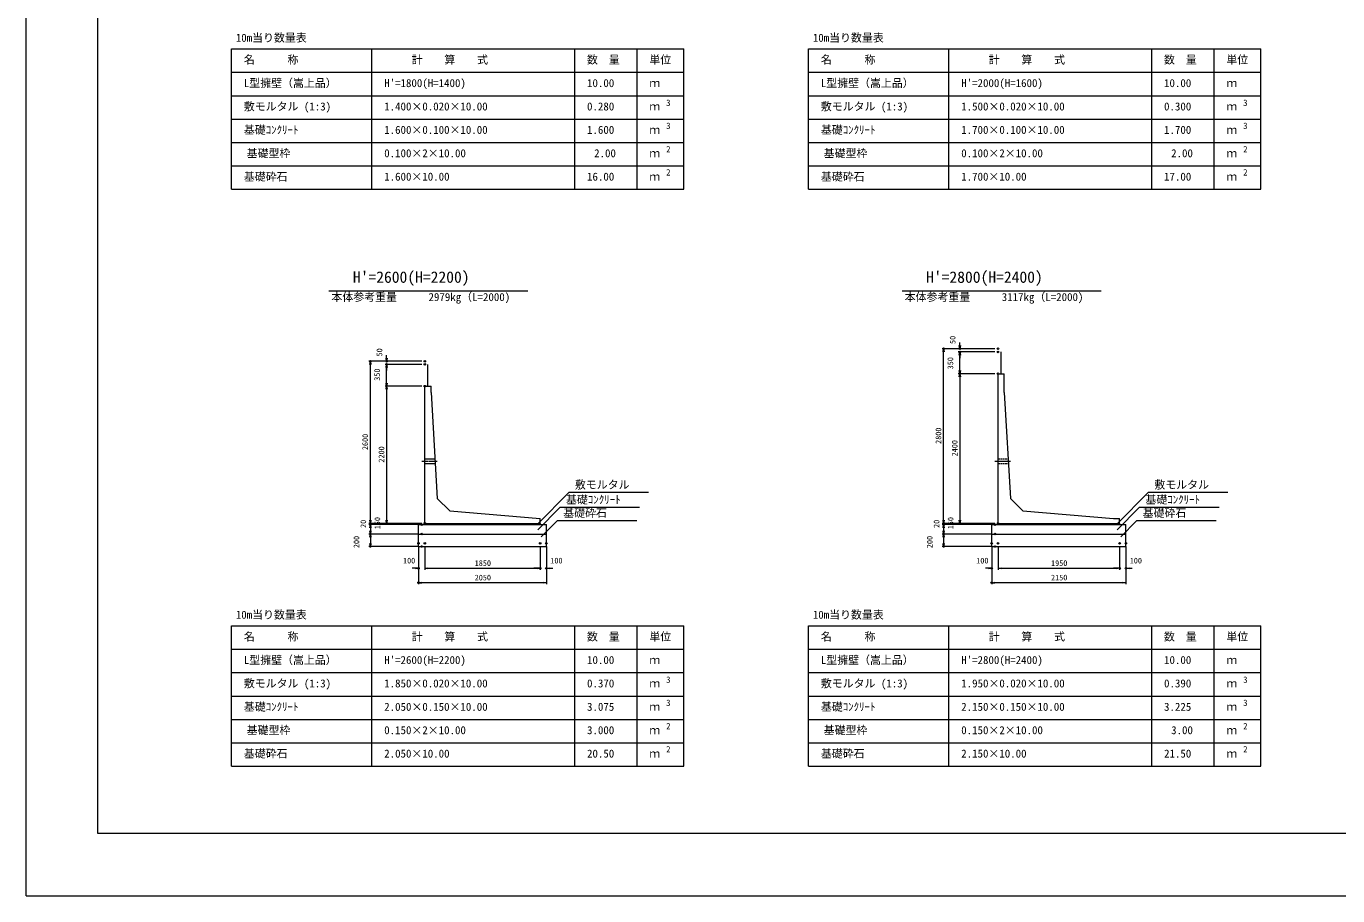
# Model space of a CAD drawing. Units: millimetres on the paper. Extents: x 0 to 841, y -307 to 901.
# Drawn here: x 0 to 420.5, y 306.8 to 585.6 of the extents above; entities that cross this region are included whole.
import ezdxf
from ezdxf.enums import TextEntityAlignment as Align

# ---------------------------------------------------------------- set-up
doc = ezdxf.new("R2010")
doc.units = ezdxf.units.MM
doc.header["$PDMODE"] = 32
doc.header["$PDSIZE"] = 0.5
doc.linetypes.add('USER1', pattern=[1.125, 0.75, -0.125, 0.125, -0.125])
doc.linetypes.add('USER2', pattern=[0.375, 0.25, -0.125])
for name, color, linetype, lineweight in [('D-MTR-FRAM（材料表図枠）', 2, 'Continuous', 18), ('D-STR-DIM（寸法）', 7, 'Continuous', 18), ('D-STR-HTXT（旗揚げ）', 7, 'Continuous', 18), ('D-STR-STR1（構造物）', 4, 'Continuous', 18), ('D-STR-STRn（構造物）', 7, 'Continuous', 18), ('D-STR（構造物外形線）', 1, 'Continuous', 18), ('D-TTL(外枠）', 2, 'Continuous', 18), ('DEFPOINTS_2', 8, 'Continuous', 18)]:
    doc.layers.add(name, color=color, linetype=linetype, lineweight=lineweight)
for name, color, linetype in [('D-MTR-TXT(文字列）', 7, 'Continuous'), ('D-MTR（材料表タイトル）', 7, 'Continuous'), ('D-STR-TXT（文字）', 7, 'Continuous'), ('D-TTL-TXT（文字）', 7, 'Continuous')]:
    doc.layers.add(name, color=color, linetype=linetype)
doc.styles.add('ＭＳ ゴシック', font='')
doc.styles.get('ＭＳ ゴシック').set_extended_font_data('MS Gothic')

# ---------------------------------------------------------------- blocks, each defined once
blk = doc.blocks.new('-000--000-_OPEN')
at = {"color": 7, "linetype": 'Continuous', "lineweight": 18}
for p, q in [((-1, 0.167), (0, 0)), ((0, 0), (-1, -0.167)), ((0, 0), (-1, 0))]:
    blk.add_line(p, q, dxfattribs=at)

msp = doc.modelspace()

# ---------------------------------------------------------------- linework, layer by layer
at = {"layer": 'D-MTR-FRAM（材料表図枠）'}
for p, q in [((65.853, 578.33), (210.853, 578.33)), ((65.853, 533.33), (65.853, 578.33)), ((110.853, 533.33), (110.853, 578.33)), ((175.853, 533.33), (175.853, 578.33)), ((195.853, 546.33), (195.853, 578.33)), ((195.853, 533.33), (195.853, 578.33)), ((210.853, 533.33), (210.853, 578.33)), ((250.853, 578.33), (395.853, 578.33)), ((250.853, 533.33), (250.853, 578.33)), ((295.853, 533.33), (295.853, 578.33)), ((360.853, 533.33), (360.853, 578.33)), ((380.853, 546.33), (380.853, 578.33)), ((380.853, 533.33), (380.853, 578.33)), ((395.853, 533.33), (395.853, 578.33)), ((65.853, 570.83), (210.853, 570.83)), ((250.853, 570.83), (395.853, 570.83)), ((65.853, 563.33), (210.853, 563.33)), ((250.853, 563.33), (395.853, 563.33)), ((65.853, 555.83), (210.853, 555.83)), ((250.853, 555.83), (395.853, 555.83)), ((65.853, 548.33), (210.853, 548.33)), ((250.853, 548.33), (395.853, 548.33)), ((65.853, 540.83), (210.853, 540.83)), ((250.853, 540.83), (395.853, 540.83)), ((65.853, 533.33), (210.853, 533.33)), ((250.853, 533.33), (395.853, 533.33)), ((65.853, 393.33), (210.853, 393.33)), ((65.853, 348.33), (65.853, 393.33)), ((110.853, 348.33), (110.853, 393.33)), ((175.853, 348.33), (175.853, 393.33)), ((195.853, 361.33), (195.853, 393.33)), ((195.853, 348.33), (195.853, 393.33)), ((210.853, 348.33), (210.853, 393.33)), ((250.853, 393.33), (395.853, 393.33)), ((250.853, 348.33), (250.853, 393.33)), ((295.853, 348.33), (295.853, 393.33)), ((360.853, 348.33), (360.853, 393.33)), ((380.853, 361.33), (380.853, 393.33)), ((380.853, 348.33), (380.853, 393.33)), ((395.853, 348.33), (395.853, 393.33)), ((65.853, 385.83), (210.853, 385.83)), ((250.853, 385.83), (395.853, 385.83)), ((65.853, 378.33), (210.853, 378.33)), ((250.853, 378.33), (395.853, 378.33)), ((65.853, 370.83), (210.853, 370.83)), ((250.853, 370.83), (395.853, 370.83)), ((65.853, 363.33), (210.853, 363.33)), ((250.853, 363.33), (395.853, 363.33)), ((65.853, 355.83), (210.853, 355.83)), ((250.853, 355.83), (395.853, 355.83)), ((65.853, 348.33), (210.853, 348.33)), ((250.853, 348.33), (395.853, 348.33))]:
    msp.add_line(p, q, dxfattribs=at)
at = {"layer": 'D-STR-DIM（寸法）'}
for p, q in [((299.332, 483.186), (299.332, 484.186)), ((115.549, 479.186), (115.549, 480.186)), ((310.567, 482.186), (293.617, 482.186)), ((294.117, 427.186), (294.117, 481.186)), ((310.567, 482.186), (298.832, 482.186)), ((310.567, 481.186), (298.832, 481.186)), ((310.567, 481.186), (298.832, 481.186)), ((299.332, 475.186), (299.332, 480.186)), ((299.332, 480.186), (299.332, 479.186)), ((126.784, 478.186), (109.834, 478.186)), ((110.334, 427.186), (110.334, 477.186)), ((126.784, 478.186), (115.049, 478.186)), ((126.784, 477.186), (115.049, 477.186)), ((126.784, 477.186), (115.049, 477.186)), ((115.549, 471.186), (115.549, 476.186)), ((115.549, 476.186), (115.549, 475.186)), ((310.567, 474.186), (298.832, 474.186)), ((310.567, 474.186), (298.832, 474.186)), ((299.332, 473.186), (299.332, 427.186)), ((126.784, 470.186), (115.049, 470.186)), ((126.784, 470.186), (115.049, 470.186)), ((115.549, 469.186), (115.549, 427.186)), ((126.784, 426.186), (109.834, 426.186)), ((126.784, 426.186), (109.834, 426.186)), ((125.784, 425.786), (109.834, 425.786)), ((125.784, 425.786), (109.834, 425.786)), ((110.334, 427.186), (110.334, 428.186)), ((110.334, 424.786), (110.334, 423.786)), ((110.334, 424.786), (110.334, 423.786)), ((126.784, 426.186), (115.049, 426.186)), ((310.567, 426.186), (293.617, 426.186)), ((310.567, 426.186), (293.617, 426.186)), ((309.567, 425.786), (293.617, 425.786)), ((309.567, 425.786), (293.617, 425.786)), ((294.117, 427.186), (294.117, 428.186)), ((294.117, 424.786), (294.117, 423.786)), ((294.117, 424.786), (294.117, 423.786)), ((310.567, 426.186), (298.832, 426.186)), ((125.784, 422.786), (109.834, 422.786)), ((125.784, 422.786), (109.834, 422.786)), ((110.334, 421.786), (110.334, 419.786)), ((309.567, 422.786), (293.617, 422.786)), ((309.567, 422.786), (293.617, 422.786)), ((294.117, 421.786), (294.117, 419.786)), ((125.784, 418.786), (109.834, 418.786)), ((125.784, 418.786), (125.784, 406.656)), ((125.784, 418.786), (125.784, 411.283)), ((127.784, 418.786), (127.784, 411.283)), ((127.784, 418.786), (127.784, 411.283)), ((164.784, 418.786), (164.784, 411.283)), ((164.784, 418.786), (164.784, 411.283)), ((166.784, 418.786), (166.784, 406.656)), ((166.784, 418.786), (166.784, 411.283)), ((309.567, 418.786), (293.617, 418.786)), ((309.567, 418.786), (309.567, 406.656)), ((309.567, 418.786), (309.567, 411.283)), ((311.567, 418.786), (311.567, 411.283)), ((311.567, 418.786), (311.567, 411.283)), ((350.567, 418.786), (350.567, 411.283)), ((350.567, 418.786), (350.567, 411.283)), ((352.567, 418.786), (352.567, 406.656)), ((352.567, 418.786), (352.567, 411.283)), ((124.784, 411.783), (123.784, 411.783)), ((128.784, 411.783), (163.784, 411.783)), ((128.784, 411.783), (129.784, 411.783)), ((163.784, 411.783), (162.784, 411.783)), ((167.784, 411.783), (168.784, 411.783)), ((308.567, 411.783), (307.567, 411.783)), ((312.567, 411.783), (349.567, 411.783)), ((312.567, 411.783), (313.567, 411.783)), ((349.567, 411.783), (348.567, 411.783)), ((353.567, 411.783), (354.567, 411.783)), ((165.784, 407.156), (126.784, 407.156)), ((351.567, 407.156), (310.567, 407.156))]:
    msp.add_line(p, q, dxfattribs=at)
for p in [(294.117, 482.186), (299.332, 482.186), (299.332, 481.186), (311.567, 482.186), (311.567, 482.186), (311.567, 481.186), (311.567, 481.186), (110.334, 478.186), (115.549, 478.186), (115.549, 477.186), (127.784, 478.186), (127.784, 478.186), (127.784, 477.186), (127.784, 477.186), (311.567, 474.186), (311.567, 474.186), (127.784, 470.186), (127.784, 470.186), (110.334, 425.786), (115.549, 426.186), (126.784, 425.786), (126.784, 425.786), (127.784, 426.186), (127.784, 426.186), (127.784, 426.186), (294.117, 425.786), (299.332, 426.186), (310.567, 425.786), (310.567, 425.786), (311.567, 426.186), (311.567, 426.186), (311.567, 426.186), (110.334, 422.786), (126.784, 422.786), (126.784, 422.786), (294.117, 422.786), (310.567, 422.786), (310.567, 422.786), (110.334, 418.786), (125.784, 419.786), (125.784, 419.786), (126.784, 418.786), (127.784, 419.786), (127.784, 419.786), (164.784, 419.786), (164.784, 419.786), (166.784, 419.786), (166.784, 419.786), (294.117, 418.786), (309.567, 419.786), (309.567, 419.786), (310.567, 418.786), (311.567, 419.786), (311.567, 419.786), (350.567, 419.786), (350.567, 419.786), (352.567, 419.786), (352.567, 419.786), (125.784, 411.783), (164.784, 411.783), (166.784, 411.783), (309.567, 411.783), (350.567, 411.783), (352.567, 411.783), (125.784, 407.156), (309.567, 407.156)]:
    msp.add_point(p, dxfattribs=at)
at = {"layer": 'D-STR-HTXT（旗揚げ）'}
for p, q in [((97.029, 500.786), (160.812, 500.786)), ((280.812, 500.786), (344.596, 500.786)), ((164.005, 426.039), (173.922, 436.051)), ((199.52, 436.051), (173.922, 436.051)), ((349.789, 426.039), (359.706, 436.051)), ((385.304, 436.051), (359.706, 436.051)), ((164.005, 424.134), (171.065, 431.262)), ((196.663, 431.262), (171.065, 431.262)), ((349.789, 424.134), (356.848, 431.262)), ((382.447, 431.262), (356.848, 431.262)), ((165.146, 421.907), (170.177, 426.987)), ((195.776, 426.987), (170.177, 426.987)), ((350.93, 421.907), (355.961, 426.987)), ((381.559, 426.987), (355.961, 426.987))]:
    msp.add_line(p, q, dxfattribs=at)
at = {"layer": 'D-STR-STR1（構造物）'}
for p, q in [((312.567, 474.186), (312.567, 481.186)), ((128.784, 470.186), (128.784, 477.186))]:
    msp.add_line(p, q, dxfattribs=at)
at = {"layer": 'D-STR-STRn（構造物）', "linetype": 'USER1'}
for p, q in [((126.784, 446.186), (131.8, 446.186)), ((310.567, 446.186), (315.583, 446.186))]:
    msp.add_line(p, q, dxfattribs=at)
at = {"layer": 'D-STR-STRn（構造物）', "linetype": 'USER2'}
for p, q in [((127.784, 446.936), (131.034, 446.936)), ((311.567, 446.936), (314.817, 446.936)), ((127.784, 445.436), (131.122, 445.436)), ((311.567, 445.436), (314.905, 445.436))]:
    msp.add_line(p, q, dxfattribs=at)
at = {"layer": 'D-STR-STRn（構造物）'}
for p, q in [((125.784, 418.786), (125.784, 425.786)), ((125.784, 425.786), (166.784, 425.786)), ((127.784, 426.186), (127.784, 425.786)), ((164.784, 426.186), (164.784, 425.786)), ((166.784, 418.786), (166.784, 425.786)), ((309.567, 418.786), (309.567, 425.786)), ((309.567, 425.786), (352.567, 425.786)), ((311.567, 426.186), (311.567, 425.786)), ((350.567, 426.186), (350.567, 425.786)), ((352.567, 418.786), (352.567, 425.786)), ((125.784, 422.786), (166.784, 422.786)), ((309.567, 422.786), (352.567, 422.786)), ((125.784, 418.786), (166.784, 418.786)), ((309.567, 418.786), (352.567, 418.786))]:
    msp.add_line(p, q, dxfattribs=at)
at = {"layer": 'D-STR（構造物外形線）'}
for p, q in [((311.567, 474.186), (313.567, 474.186)), ((311.567, 426.186), (311.567, 474.186)), ((313.567, 468.186), (313.567, 474.186)), ((127.784, 470.186), (129.784, 470.186)), ((127.784, 426.186), (127.784, 470.186)), ((129.784, 468.186), (129.784, 470.186)), ((129.784, 468.186), (131.784, 434.186)), ((313.567, 468.186), (315.567, 434.186)), ((131.784, 434.186), (135.784, 430.186)), ((315.567, 434.186), (319.567, 430.186)), ((135.784, 430.186), (164.784, 427.786)), ((319.567, 430.186), (348.567, 427.786)), ((127.784, 426.186), (164.784, 426.186)), ((164.784, 426.186), (164.784, 427.786)), ((311.567, 426.186), (350.567, 426.186)), ((348.567, 427.786), (350.567, 427.786)), ((350.567, 426.186), (350.567, 427.786))]:
    msp.add_line(p, q, dxfattribs=at)
at = {"layer": 'D-TTL(外枠）'}
for p, q in [((23, 326.786), (23, 880.786)), ((818, 326.786), (23, 326.786))]:
    msp.add_line(p, q, dxfattribs=at)
at = {"layer": 'DEFPOINTS_2'}
for q in [(0, 900.786), (841, 306.786)]:
    msp.add_line((0, 306.786), q, dxfattribs=at)

# ---------------------------------------------------------------- block references
at = {"layer": 'D-STR-DIM（寸法）'}
for p, rotation in [((294.117, 482.186), 90), ((299.332, 482.186), 270), ((299.332, 481.186), 90), ((299.332, 481.186), 90), ((110.334, 478.186), 90), ((115.549, 478.186), 270), ((115.549, 477.186), 90), ((115.549, 477.186), 90), ((299.332, 474.186), 270), ((115.549, 470.186), 270), ((299.332, 474.186), 90), ((115.549, 470.186), 90), ((110.334, 426.186), 270), ((110.334, 426.186), 270), ((110.334, 425.786), 90), ((110.334, 425.786), 90), ((115.549, 426.186), 270), ((294.117, 426.186), 270), ((294.117, 426.186), 270), ((294.117, 425.786), 90), ((294.117, 425.786), 90), ((299.332, 426.186), 270), ((110.334, 422.786), 270), ((110.334, 422.786), 90), ((294.117, 422.786), 270), ((294.117, 422.786), 90), ((110.334, 418.786), 270), ((294.117, 418.786), 270), ((127.784, 411.783), 180), ((127.784, 411.783), 180), ((166.784, 411.783), 180), ((311.567, 411.783), 180), ((311.567, 411.783), 180), ((352.567, 411.783), 180), ((125.784, 407.156), 180), ((309.567, 407.156), 180)]:
    msp.add_blockref('-000--000-_OPEN', p, dxfattribs=dict(at, rotation=rotation))
for p in [(125.784, 411.783), (164.784, 411.783), (164.784, 411.783), (309.567, 411.783), (350.567, 411.783), (350.567, 411.783), (166.784, 407.156), (352.567, 407.156)]:
    msp.add_blockref('-000--000-_OPEN', p, dxfattribs=at)

# ---------------------------------------------------------------- texts
at = {"layer": 'D-MTR-TXT(文字列）', "style": 'ＭＳ ゴシック'}
for s, height, p in [('名\u3000\u3000\u3000称', 2.566, (69.775, 572.83)), ('計\u3000\u3000算\u3000\u3000式', 2.566, (123.553, 572.83)), ('数\u3000量', 2.566, (179.775, 572.83)), ('単位', 2.566, (199.775, 572.83)), ('名\u3000\u3000\u3000称', 2.566, (254.775, 572.83)), ('計\u3000\u3000算\u3000\u3000式', 2.566, (308.553, 572.83)), ('数\u3000量', 2.566, (364.775, 572.83)), ('単位', 2.566, (384.775, 572.83)), ('L型擁壁（嵩上品）', 2.566, (69.775, 565.33)), ("H'=1800(H=1400)", 2.566, (114.775, 565.33)), ('10.00', 2.566, (179.802, 565.33)), ('ｍ', 2.566, (199.775, 565.33)), ('L型擁壁（嵩上品）', 2.566, (254.775, 565.33)), ("H'=2000(H=1600)", 2.566, (299.775, 565.33)), ('10.00', 2.566, (364.802, 565.33)), ('ｍ', 2.566, (384.775, 565.33)), ('敷モルタル (1:3)', 2.566, (69.775, 557.83)), ('1.400×0.020×10.00', 2.566, (114.775, 557.83)), ('0.280', 2.566, (179.802, 557.83)), ('ｍ', 2.566, (199.775, 557.83)), ('3', 2.053, (205.177, 559.43)), ('敷モルタル (1:3)', 2.566, (254.775, 557.83)), ('1.500×0.020×10.00', 2.566, (299.775, 557.83)), ('0.300', 2.566, (364.802, 557.83)), ('ｍ', 2.566, (384.775, 557.83)), ('3', 2.053, (390.177, 559.43)), ('基礎ｺﾝｸﾘｰﾄ', 2.566, (69.775, 550.33)), ('1.600×0.100×10.00', 2.566, (114.775, 550.33)), ('1.600', 2.566, (179.802, 550.33)), ('ｍ', 2.566, (199.775, 550.33)), ('3', 2.053, (205.177, 552.03)), ('基礎ｺﾝｸﾘｰﾄ', 2.566, (254.775, 550.33)), ('1.700×0.100×10.00', 2.566, (299.775, 550.33)), ('1.700', 2.566, (364.802, 550.33)), ('ｍ', 2.566, (384.775, 550.33)), ('3', 2.053, (390.177, 552.03)), ('2', 2.053, (205.177, 544.53)), ('2', 2.053, (390.177, 544.53)), ('基礎型枠', 2.566, (70.675, 542.83)), ('0.100×2×10.00', 2.566, (114.775, 542.83)), ('2.00', 2.566, (182.076, 542.83)), ('ｍ', 2.566, (199.775, 542.83)), ('基礎型枠', 2.566, (255.675, 542.83)), ('0.100×2×10.00', 2.566, (299.775, 542.83)), ('2.00', 2.566, (367.076, 542.83)), ('ｍ', 2.566, (384.775, 542.83)), ('基礎砕石', 2.566, (69.775, 535.33)), ('1.600×10.00', 2.566, (114.775, 535.33)), ('16.00', 2.566, (179.802, 535.33)), ('2', 2.053, (205.177, 537.13)), ('基礎砕石', 2.566, (254.775, 535.33)), ('1.700×10.00', 2.566, (299.775, 535.33)), ('17.00', 2.566, (364.802, 535.33)), ('2', 2.053, (390.177, 537.13)), ('ｍ', 2.566, (199.775, 535.33)), ('ｍ', 2.566, (384.775, 535.33)), ('本体参考重量', 2.566, (97.86, 496.719)), ('2979kg（L=2000)', 2.566, (128.979, 496.719)), ('本体参考重量', 2.566, (281.643, 496.719)), ('3117kg（L=2000)', 2.566, (312.763, 496.719)), ('名\u3000\u3000\u3000称', 2.566, (69.775, 387.83)), ('計\u3000\u3000算\u3000\u3000式', 2.566, (123.553, 387.83)), ('数\u3000量', 2.566, (179.775, 387.83)), ('単位', 2.566, (199.775, 387.83)), ('名\u3000\u3000\u3000称', 2.566, (254.775, 387.83)), ('計\u3000\u3000算\u3000\u3000式', 2.566, (308.553, 387.83)), ('数\u3000量', 2.566, (364.775, 387.83)), ('単位', 2.566, (384.775, 387.83)), ('L型擁壁（嵩上品）', 2.566, (69.775, 380.33)), ("H'=2600(H=2200)", 2.566, (114.775, 380.33)), ('10.00', 2.566, (179.802, 380.33)), ('ｍ', 2.566, (199.775, 380.33)), ('L型擁壁（嵩上品）', 2.566, (254.775, 380.33)), ("H'=2800(H=2400)", 2.566, (299.775, 380.33)), ('10.00', 2.566, (364.802, 380.33)), ('ｍ', 2.566, (384.775, 380.33)), ('敷モルタル (1:3)', 2.566, (69.775, 372.83)), ('1.850×0.020×10.00', 2.566, (114.775, 372.83)), ('0.370', 2.566, (179.802, 372.83)), ('ｍ', 2.566, (199.775, 372.83)), ('3', 2.053, (205.177, 374.43)), ('敷モルタル (1:3)', 2.566, (254.775, 372.83)), ('1.950×0.020×10.00', 2.566, (299.775, 372.83)), ('0.390', 2.566, (364.802, 372.83)), ('ｍ', 2.566, (384.775, 372.83)), ('3', 2.053, (390.177, 374.43)), ('基礎ｺﾝｸﾘｰﾄ', 2.566, (69.775, 365.33)), ('2.050×0.150×10.00', 2.566, (114.775, 365.33)), ('3.075', 2.566, (179.802, 365.33)), ('ｍ', 2.566, (199.775, 365.33)), ('3', 2.053, (205.177, 367.03)), ('基礎ｺﾝｸﾘｰﾄ', 2.566, (254.775, 365.33)), ('2.150×0.150×10.00', 2.566, (299.775, 365.33)), ('3.225', 2.566, (364.802, 365.33)), ('ｍ', 2.566, (384.775, 365.33)), ('3', 2.053, (390.177, 367.03)), ('2', 2.053, (205.177, 359.53)), ('2', 2.053, (390.177, 359.53)), ('基礎型枠', 2.566, (70.675, 357.83)), ('0.150×2×10.00', 2.566, (114.775, 357.83)), ('3.000', 2.566, (179.802, 357.83)), ('ｍ', 2.566, (199.775, 357.83)), ('基礎型枠', 2.566, (255.675, 357.83)), ('0.150×2×10.00', 2.566, (299.775, 357.83)), ('3.00', 2.566, (367.076, 357.83)), ('ｍ', 2.566, (384.775, 357.83)), ('基礎砕石', 2.566, (69.775, 350.33)), ('2.050×10.00', 2.566, (114.775, 350.33)), ('20.50', 2.566, (179.802, 350.33)), ('2', 2.053, (205.177, 352.13)), ('基礎砕石', 2.566, (254.775, 350.33)), ('2.150×10.00', 2.566, (299.775, 350.33)), ('21.50', 2.566, (364.802, 350.33)), ('2', 2.053, (390.177, 352.13)), ('ｍ', 2.566, (199.775, 350.33)), ('ｍ', 2.566, (384.775, 350.33))]:
    msp.add_text(s, height=height, dxfattribs=at).set_placement(p, align=Align.BOTTOM_LEFT)
at = {"layer": 'D-MTR（材料表タイトル）', "style": 'ＭＳ ゴシック'}
for p in [(67.195, 579.855), (252.195, 579.855), (67.195, 394.855), (252.195, 394.855)]:
    msp.add_text('10m当り数量表', height=2.566, dxfattribs=at).set_placement(p, align=Align.BOTTOM_LEFT)
at = {"layer": 'D-STR-DIM（寸法）', "style": 'ＭＳ ゴシック'}
for s, p in [('50', (298.474, 483.725)), ('50', (114.691, 479.725)), ('350', (113.964, 471.928)), ('350', (297.748, 475.593)), ('2600', (110.134, 449.686)), ('2800', (293.917, 451.686)), ('2200', (115.349, 445.686)), ('2400', (299.132, 447.686)), ('20', (109.534, 424.736)), ('150', (114.036, 424.311)), ('20', (293.317, 424.736)), ('150', (297.819, 424.311)), ('200', (107.334, 418.26)), ('200', (291.117, 418.26))]:
    msp.add_text(s, height=1.833, rotation=90, dxfattribs=at).set_placement(p, align=Align.BOTTOM_LEFT)
for s, p in [('100', (120.797, 412.796)), ('1850', (143.784, 411.983)), ('100', (168.021, 412.796)), ('100', (304.58, 412.796)), ('1950', (328.567, 411.983)), ('100', (353.804, 412.796)), ('2050', (143.784, 407.356)), ('2150', (328.567, 407.356))]:
    msp.add_text(s, height=1.833, dxfattribs=at).set_placement(p, align=Align.BOTTOM_LEFT)
at = {"layer": 'D-STR-TXT（文字）', "style": 'ＭＳ ゴシック'}
for s, p in [('敷モルタル', (175.922, 436.551)), ('敷モルタル', (361.706, 436.551)), ('基礎ｺﾝｸﾘｰﾄ', (173.065, 431.762)), ('基礎ｺﾝｸﾘｰﾄ', (358.848, 431.762)), ('基礎砕石', (172.177, 427.487)), ('基礎砕石', (357.961, 427.487))]:
    msp.add_text(s, height=2.566, dxfattribs=at).set_placement(p, align=Align.BOTTOM_LEFT)
at = {"layer": 'D-TTL-TXT（文字）', "style": 'ＭＳ ゴシック'}
for s, p in [("H'=2600(H=2200)", (104.728, 502.234)), ("H'=2800(H=2400)", (288.511, 502.234))]:
    msp.add_text(s, height=3.666, dxfattribs=at).set_placement(p, align=Align.BOTTOM_LEFT)

doc.saveas('drawing.dxf')
